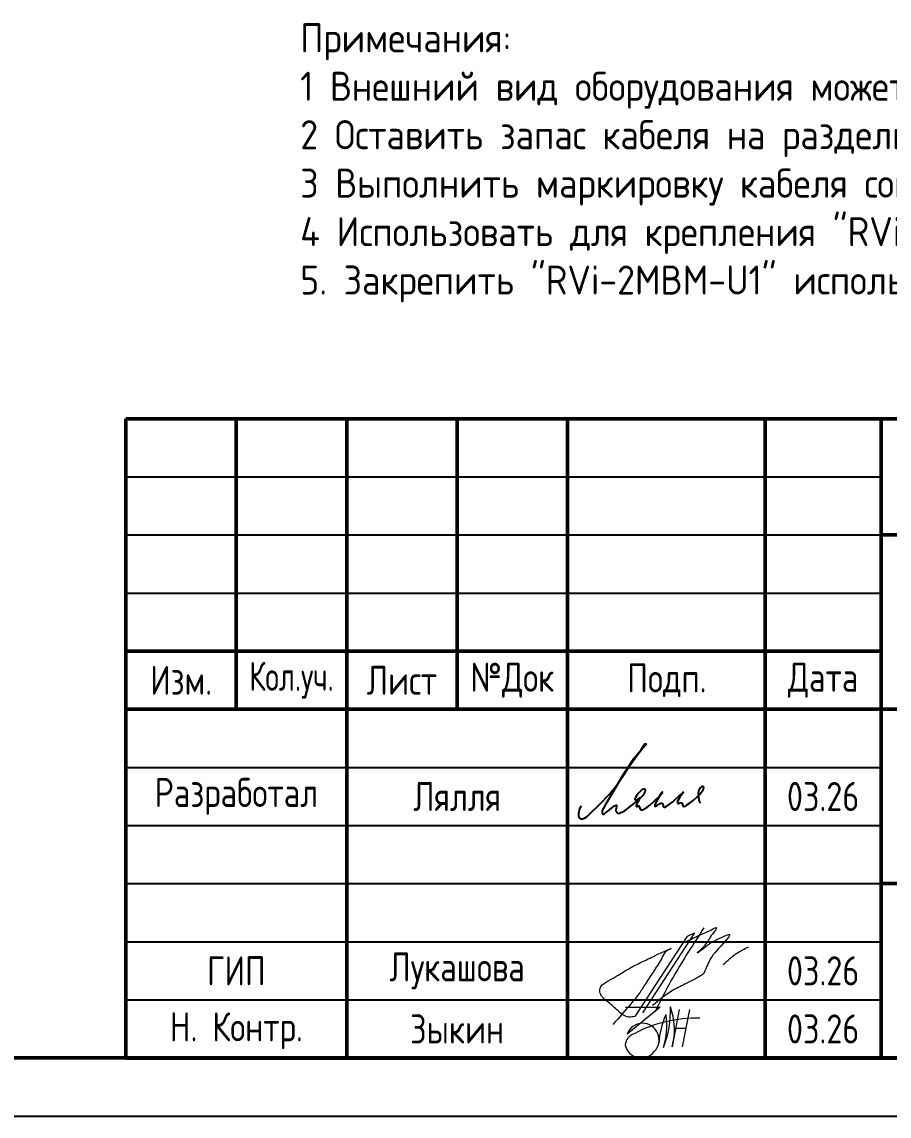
# Model space of a CAD drawing. Header units: millimetres. Extents: x -495897 to 1376592, y -28539 to 470976.
# Drawn here: x 326778 to 334241, y 242224 to 251638 of the extents above; entities that cross this region are included whole.
import ezdxf
from ezdxf.enums import TextEntityAlignment as Align

# ---------------------------------------------------------------- set-up
doc = ezdxf.new("R2010")
doc.units = ezdxf.units.MM
for name, color, linetype in [('__НАДПИСИ', 7, 'Continuous'), ('Основная', 7, 'Continuous'), ('Штампы', 7, 'Continuous')]:
    doc.layers.add(name, color=color, linetype=linetype)
for name, color, linetype, lineweight in [('__ФОРМАТ', 7, 'Continuous', 40), ('PDF _Геометрия', 252, 'Continuous', 9), ('Подписи', 7, 'Continuous', 13)]:
    doc.layers.add(name, color=color, linetype=linetype, lineweight=lineweight)
doc.layers.add('ОФ_подписи', color=5, linetype='Continuous', lineweight=13, true_color=0x0000ff)
doc.styles.add('GOST 2.304 type A', font='', dxfattribs={"height": 250})
doc.styles.add('ISOCPEUR', font='isocpeur.ttf', dxfattribs={"width": 0.9, "height": 350})
doc.styles.add('RubezhCAD', font='', dxfattribs={"oblique": 10})
doc.styles.add('XREF1$0$Standard', font='isocpeur.ttf')
doc.styles.get('GOST 2.304 type A').set_extended_font_data('GOST 2.304 type A')
doc.styles.get('RubezhCAD').set_extended_font_data('GOST type A')

# ---------------------------------------------------------------- blocks, each defined once
blk = doc.blocks.new('*U1052')
blk.add_lwpolyline([(0, 0), (420, 0), (420, 297), (0, 297)], close=True)
at = {"lineweight": 50}
blk.add_lwpolyline([(20, 292), (415, 292), (415, 5), (20, 5)], close=True, dxfattribs=at)
at = {"style": 'XREF1$0$Standard'}
for tag, p in [('СОГЛАСОВАНО_ДАТА2', (14.369, 145.559)), ('СОГЛАСОВАНО_ДАТА3', (19.369, 145.559)), ('СОГЛАСОВАНО_ФАМИЛИЯ2', (14.369, 110.559)), ('СОГЛАСОВАНО_ФАМИЛИЯ3', (19.369, 110.559)), ('СОГЛАСОВАНО_ДОЛЖНОСТЬ2', (14.369, 90.559)), ('СОГЛАСОВАНО_ДОЛЖНОСТЬ3', (19.369, 90.559))]:
    blk.add_attdef(tag, p, '', height=2.5, rotation=90, dxfattribs=at)
for tag, p in [('ВЗАМ_ИНВ_НОМЕР', (19.369, 77.5)), ('ИНВ_N_ПОДЛ', (19.369, 17.5))]:
    blk.add_attdef(tag, text='', height=2.5, rotation=90, dxfattribs=at).set_placement(p, align=Align.CENTER)
blk.add_attdef('ИНВ_ДАТА', text='', height=2.5, rotation=90, dxfattribs=at).set_placement((19.369, 63.83), align=Align.RIGHT)
blk = doc.blocks.new('П_Зыкин')
at = {"layer": 'ОФ_подписи', "color": 5, "ltscale": 100, "transparency": 33554687}
for p, q in [((142, 249), (62, -174)), ((258, 249), (178, -174)), ((102, 37), (218, 37))]:
    blk.add_line(p, q, dxfattribs=at)
blk.add_lwpolyline([(-462, 273), (-74, 273), (-446, -30)], dxfattribs=at)
for centre, radius, start, end in [((-1024, 224), 1068, 337.8144, 2.8859), ((-643, 22), 732, 344.4555, 20.462), ((345, -1372), 1523, 88.8758, 117.8788), ((1109, -252), 1204, 158.7593, 174.231), ((-849, 72), 852, 342.8308, 7.4815), ((-9, 182), 4.48, 8.9691, 155.6551), ((-271, -94), 186, 314.2393, 159.9348), ((-318, -169), 151, 108.7568, 173.4251), ((-287, -115), 185, 191.5358, 322.3512)]:
    blk.add_arc(centre, radius, start, end, dxfattribs=at)
blk = doc.blocks.new('П_Лукашова')
at = {"layer": 'ОФ_подписи', "color": 5}
for p, q in [((221.2, 339.4), (-221.2, -339.4)), ((286.3, 371.4), (-156.2, -307.5)), ((283.3, 369.9), (218.2, 337.9))]:
    blk.add_line(p, q, dxfattribs=at)
for points in [[(365.9, 414.8), (235.7, 212.5), (85.4, -37.2), (-50.2, -300.1)], [(221.2, 300.7), (343.5, 359.8), (434, 401), (475.1, 416), (463.5, 395.2), (420, 336.1), (341.8, 232.4), (309.9, 202.8), (336.6, 221.4), (420, 283.3), (489.6, 321.6), (558, 351.7), (576, 358.1), (490.8, 239.9), (402.6, 113.4), (374.2, 49.1), (359.8, 19.7)], [(-221.2, -339.4), (-276.3, -344.4), (-367.7, -289), (-445.7, -221.4), (-504.9, -165.8), (-521.5, -116), (-412.5, -16), (-294.8, 56.1), (-172.9, 119.8), (-49.1, 178.8), (32.6, 216.2), (86.6, 237), (52.4, 221), (11.3, 166.9), (-58.7, 50.6), (-126.4, -51.9), (-177.2, -131.9), (-255.6, -231.2), (-408.7, -408.7)], [(529.6, 102.1), (646.3, 198.5), (747.6, 253.6)], [(359.8, 19.7), (294.3, -18.4), (203, -65.2), (90.9, -123.5), (-72.6, -247.5)]]:
    blk.add_spline(points, degree=3, dxfattribs=at)
blk = doc.blocks.new('штамп')
at = {"layer": '__ФОРМАТ', "linetype": 'Continuous', "lineweight": 50}
for p, q in [((531928.6, 45357), (531928.6, 50857)), ((531928.6, 50857), (550428.6, 50857)), ((532878.6, 48357), (532878.6, 50857)), ((533828.6, 45357), (533828.6, 50857)), ((534778.6, 48357), (534778.6, 50857)), ((535728.6, 45357), (535728.6, 50857)), ((537428.6, 45357), (537428.6, 50857)), ((538428.6, 45357), (538428.6, 50857)), ((538428.6, 49857), (550428.6, 49857)), ((531928.6, 48857), (538428.6, 48857)), ((531928.6, 48357), (550428.6, 48357)), ((538428.6, 46857), (550428.6, 46857)), ((531928.6, 45357), (550428.6, 45357))]:
    blk.add_line(p, q, dxfattribs=at)
at = {"layer": '__ФОРМАТ', "linetype": 'Continuous', "lineweight": -2}
for p, q in [((531928.6, 50357), (538428.6, 50357)), ((531928.6, 49857), (538428.6, 49857)), ((531928.6, 49357), (538428.6, 49357)), ((531928.6, 48857), (538428.6, 48857)), ((531928.6, 47857), (538428.6, 47857)), ((531928.6, 47357), (538428.6, 47357)), ((531928.6, 46857), (538428.6, 46857)), ((538428.6, 46857), (550428.6, 46857)), ((531928.6, 46357), (538428.6, 46357)), ((531928.6, 45857), (538428.6, 45857))]:
    blk.add_line(p, q, dxfattribs=at)
at = {"layer": 'Подписи', "color": 5, "lineweight": 25}
blk.add_lwpolyline([(535847.3, 47524.7), (535832.7, 47499.8), (535823.4, 47460.8), (535824.1, 47440), (535829.1, 47422.6), (535840, 47414), (535856.9, 47413.4), (535876.4, 47420.6), (535896.6, 47434.9), (535917.4, 47454.4), (536004.8, 47539), (536087.8, 47623.6), (536141.9, 47689.6), (536203.1, 47776.3), (536265.7, 47873.6), (536323.3, 47953.1), (536362.3, 48009), (536395.3, 48058.9), (536405.3, 48059.8), (536396.8, 48044.8), (536294.9, 47924.8), (536205.1, 47789.6), (536094.7, 47603.1), (536059.3, 47544), (536038.2, 47506), (536028.5, 47485), (536027.2, 47473.2), (536027.2, 47462), (536030.6, 47457), (536036.6, 47453.9), (536045.4, 47456.2), (536057.2, 47466.1), (536071.8, 47478.6), (536106.7, 47506.4), (536133, 47525.5), (536146.5, 47532.4), (536151.6, 47532.2), (536152.7, 47528.9), (536149.7, 47519.5), (536146.8, 47503.7), (536145.7, 47490.6), (536147.9, 47478.5), (536149.7, 47470.9), (536157.2, 47465), (536165.9, 47461.6), (536177.6, 47464.3), (536189.1, 47468.9), (536215.5, 47479.7), (536240.3, 47498.3), (536280.9, 47529.5), (536305.5, 47549.8), (536323.9, 47566.9), (536341.6, 47581.6), (536371.9, 47609.2), (536387.6, 47628.6), (536397.2, 47646), (536398.8, 47657.1), (536398.1, 47666.3), (536392.9, 47670.8), (536383.3, 47671.1), (536372, 47666.9), (536356.1, 47653.1), (536335.7, 47631.6), (536322.6, 47612.5), (536313, 47599.2), (536308.6, 47586.9), (536310.1, 47579.1), (536315.1, 47575.1), (536326.3, 47578.8), (536334.5, 47585.1), (536344.3, 47592.2), (536347.8, 47594.7), (536351.9, 47595.5), (536354.4, 47594.9), (536355.2, 47591.9), (536349.1, 47582.7), (536342.5, 47574.5), (536334.3, 47560.8), (536326.2, 47547.4), (536321.9, 47538.1), (536320.2, 47530.8), (536320.7, 47522.7), (536324.6, 47518.7), (536328.5, 47519.4), (536333, 47523.9), (536337.7, 47526.6), (536343.7, 47526.3), (536346.2, 47520), (536350.7, 47507.6), (536355, 47498.2), (536358.8, 47493.5), (536366.4, 47490.8), (536375.2, 47491.5), (536384.7, 47497.4), (536411.9, 47513.1), (536436, 47532), (536465.6, 47559), (536491.1, 47583.5), (536517.4, 47607.1), (536529.4, 47621.4), (536545.4, 47641.6), (536546.5, 47643.1), (536546.1, 47644.3), (536543.5, 47644.1), (536541.4, 47641.6), (536538.2, 47637), (536499.2, 47576.6), (536490.5, 47558.2), (536482.2, 47543.8), (536479.7, 47535.3), (536479.5, 47529.2), (536480.9, 47524.5), (536483.5, 47521.5), (536488.7, 47522.9), (536493.8, 47526.1), (536502, 47531.9), (536511.9, 47539.5), (536522, 47544.2), (536530.3, 47548.1), (536541.3, 47548.9), (536546.8, 47546.5), (536550.4, 47541), (536551.5, 47531.5), (536551.6, 47525.3), (536553.3, 47521.1), (536557.8, 47517.1), (536561.5, 47515), (536568.2, 47514.7), (536575, 47517.2), (536583.3, 47522.8), (536596.5, 47532.5), (536616.6, 47547), (536636.1, 47561.1), (536659.4, 47583.4), (536688.3, 47608.8), (536701.9, 47620.2), (536713.4, 47629.6), (536721.2, 47636.4), (536726.5, 47640.5), (536727.2, 47642.6), (536725.7, 47643.7), (536722.7, 47642.6), (536720.2, 47638.4), (536715.3, 47628.9), (536693.4, 47594), (536680.7, 47574.6), (536675.6, 47566.4), (536674, 47556.5), (536676.6, 47550.8), (536679.4, 47546.6), (536683.6, 47546.4), (536689.3, 47548.5), (536695.1, 47552.1), (536699.8, 47554.2), (536709.2, 47553.7), (536716.2, 47550.7), (536717.4, 47544.8), (536719, 47535.3), (536721.3, 47526.9), (536725.1, 47523.7), (536731, 47520.5), (536740.8, 47523.3), (536747.3, 47527.8), (536756.7, 47533.7), (536779.3, 47550.2), (536809.2, 47572.2), (536841.5, 47600.2), (536864.9, 47622.8), (536880.1, 47642.1), (536895.1, 47664.4), (536899.1, 47675), (536900.9, 47683.7), (536898.4, 47688.7), (536891, 47692.5), (536881.1, 47689), (536873.2, 47681.9), (536861.8, 47667.7), (536855.7, 47654.5), (536854.7, 47638), (536855.7, 47622), (536856.2, 47598.2), (536858, 47583), (536860.3, 47571.8), (536863.6, 47560.1), (536870.7, 47550.8)], dxfattribs=at)
at = {"layer": 'ОФ_подписи'}
for name, p, xscale, yscale, zscale in [('П_Лукашова', (536532.8, 46057.4), 1.010226427429054, 1.010226427429054, 1.010226427429054), ('П_Зыкин', (536581.3, 45585.3), 0.7621923841183493, 0.7621923841183493, 0.7621923841183493)]:
    blk.add_blockref(name, p, dxfattribs=dict(at, xscale=xscale, yscale=yscale, zscale=zscale))
at = {"layer": '__НАДПИСИ', "lineweight": 9, "ltscale": 2, "style": 'ISOCPEUR', "flags": 1}
blk.add_attdef('NOTATION', (548863.7, 51133.5), '', height=250, dxfattribs=at)
at = {"layer": '__НАДПИСИ', "lineweight": 9, "ltscale": 2, "style": 'RubezhCAD', "oblique": 10}
blk.add_attdef('SHEET', text='', height=250, dxfattribs=at).set_placement((547678.6, 47357), align=Align.MIDDLE_CENTER)
at = {"layer": '__ФОРМАТ', "color": 7, "linetype": 'Continuous', "lineweight": 20, "insert": (533353.6, 48607), "char_height": 250, "width": 950, "attachment_point": 5, "style": 'GOST 2.304 type A'}
blk.add_mtext('\\pi-7.5,l7.5,t7.5;{\\W0.9;\\C256;Кол.уч.}', dxfattribs=at)
at = {"layer": '__ФОРМАТ', "color": 7, "linetype": 'Continuous', "lineweight": 20, "char_height": 250, "attachment_point": 5, "line_spacing_factor": 1.2, "style": 'GOST 2.304 type A'}
for s, insert, width in [('\\pi-7.5,l7.5,t7.5;{\\C256;Изм.}', (532403.6, 48607), 950), ('\\pi-7.5,l7.5,t7.5;{\\C256;Лист}', (534303.6, 48607), 950), ('\\pi-7.5,l7.5,t7.5;{\\C256;№Док}', (535253.6, 48607), 950), ('\\pi-7.5,l7.5,t7.5;{\\C256;Подп.}', (536584, 48607), 1710.719), ('\\pi-7.5,l7.5,t7.5;{\\C256;Дата}', (537928.6, 48607), 1000), ('\\pi-7.5,l7.5,t7.5;{\\C256;Разработал}', (532878.6, 47607), 1900), ('{\\C256;Лялля}', (534778.6, 47607), 1900), ('{\\C256;03.26}', (537928.6, 47607), 1000), ('\\pi-7.5,l7.5,t7.5;{\\C256;ГИП}', (532878.6, 46107), 1900), ('{\\C256;Лукашова}', (534778.6, 46107), 1900), ('{\\C256;03.26}', (537928.6, 46107), 1000), ('{\\C256;Н. Контр. }', (532878.6, 45591.5), 1900), ('\\pi-750,l750,t750;{\\C256;Зыкин}', (534778.6, 45607), 1900), ('{\\C256;03.26}', (537928.6, 45607), 1000)]:
    blk.add_mtext(s, dxfattribs=dict(at, insert=insert, width=width))
blk = doc.blocks.new('RVi-2NCT5459 (2.7-13.5)')
at = {"layer": 'PDF _Геометрия', "lineweight": 5}
for points in [[(-1.1044, 0.2688), (-0.6701, 0.2557), (-0.6701, 0.2377, 0.033157), (-0.6701, 0.2365), (-1.7517, 0.2666), (-0.6701, 0.2365), (-0.6701, 0.2365), (-0.6701, 0.2364), (-0.6701, 0.2364), (-0.6701, 0.2364), (-0.6701, 0.2364), (-0.6701, 0.2364), (-0.6701, 0.2364), (-0.6701, 0.2363), (-0.6698, 0.2304), (-0.6693, 0.2301), (-0.6693, -0.2313), (-0.6799, -0.2371), (-0.6799, -0.2192, -0.000021), (-1.2255, -0.2344, -0.338757)], [(-0.6693, -0.2084), (-0.6799, -0.2123, 0.00001), (-1.2272, -0.2279, -0.009755)]]:
    blk.add_lwpolyline(points, format="xyb", dxfattribs=at)

msp = doc.modelspace()

# ---------------------------------------------------------------- linework, layer by layer
at = {"color": 0, "transparency": 33554687}
msp.add_lwpolyline([(327673.384, 242723.716), (329673.384, 242723.716), (331673.384, 242723.716), (333173.384, 242723.716), (334173.384, 242723.716), (341173.384, 242723.716), (346173.384, 242723.716)], dxfattribs=at)

# ---------------------------------------------------------------- block references
at = {"color": 7, "transparency": 33554687, "xscale": 100, "yscale": 100, "zscale": 100}
msp.add_blockref('*U1052', (304673.384, 242223.716), dxfattribs=at)
at = {"xscale": -8974, "yscale": 8974, "zscale": 8974}
msp.add_blockref('RVi-2NCT5459 (2.7-13.5)', (325952.151, 256175.316), dxfattribs=at)
at = {"layer": 'Основная'}
msp.add_blockref('штамп', (-204255.239, 197366.679), dxfattribs=at)

# ---------------------------------------------------------------- texts
at = {"layer": 'Штампы', "insert": (327673.384, 249223.716), "char_height": 250, "width": 18000, "attachment_point": 7, "style": 'ISOCPEUR'}
msp.add_mtext('\\pi1500;Примечания:\\P1 Внешний вид оборудования может отличаться. Приведено для справки.\\P2 Оставить запас кабеля на разделку не менее 0,5 м.\\P3 Выполнить маркировку кабеля согласно кабельного журнала.\\P4 Использовать для крепления "RVi-2MBM-U1" винты (шурупы и т.д.) с плоской головкой Ø 12-14.\\P5. Закрепить "RVi-2MBM-U1" используя все четыре штатные отверстия для крепления.', dxfattribs=at)

doc.saveas('drawing.dxf')
